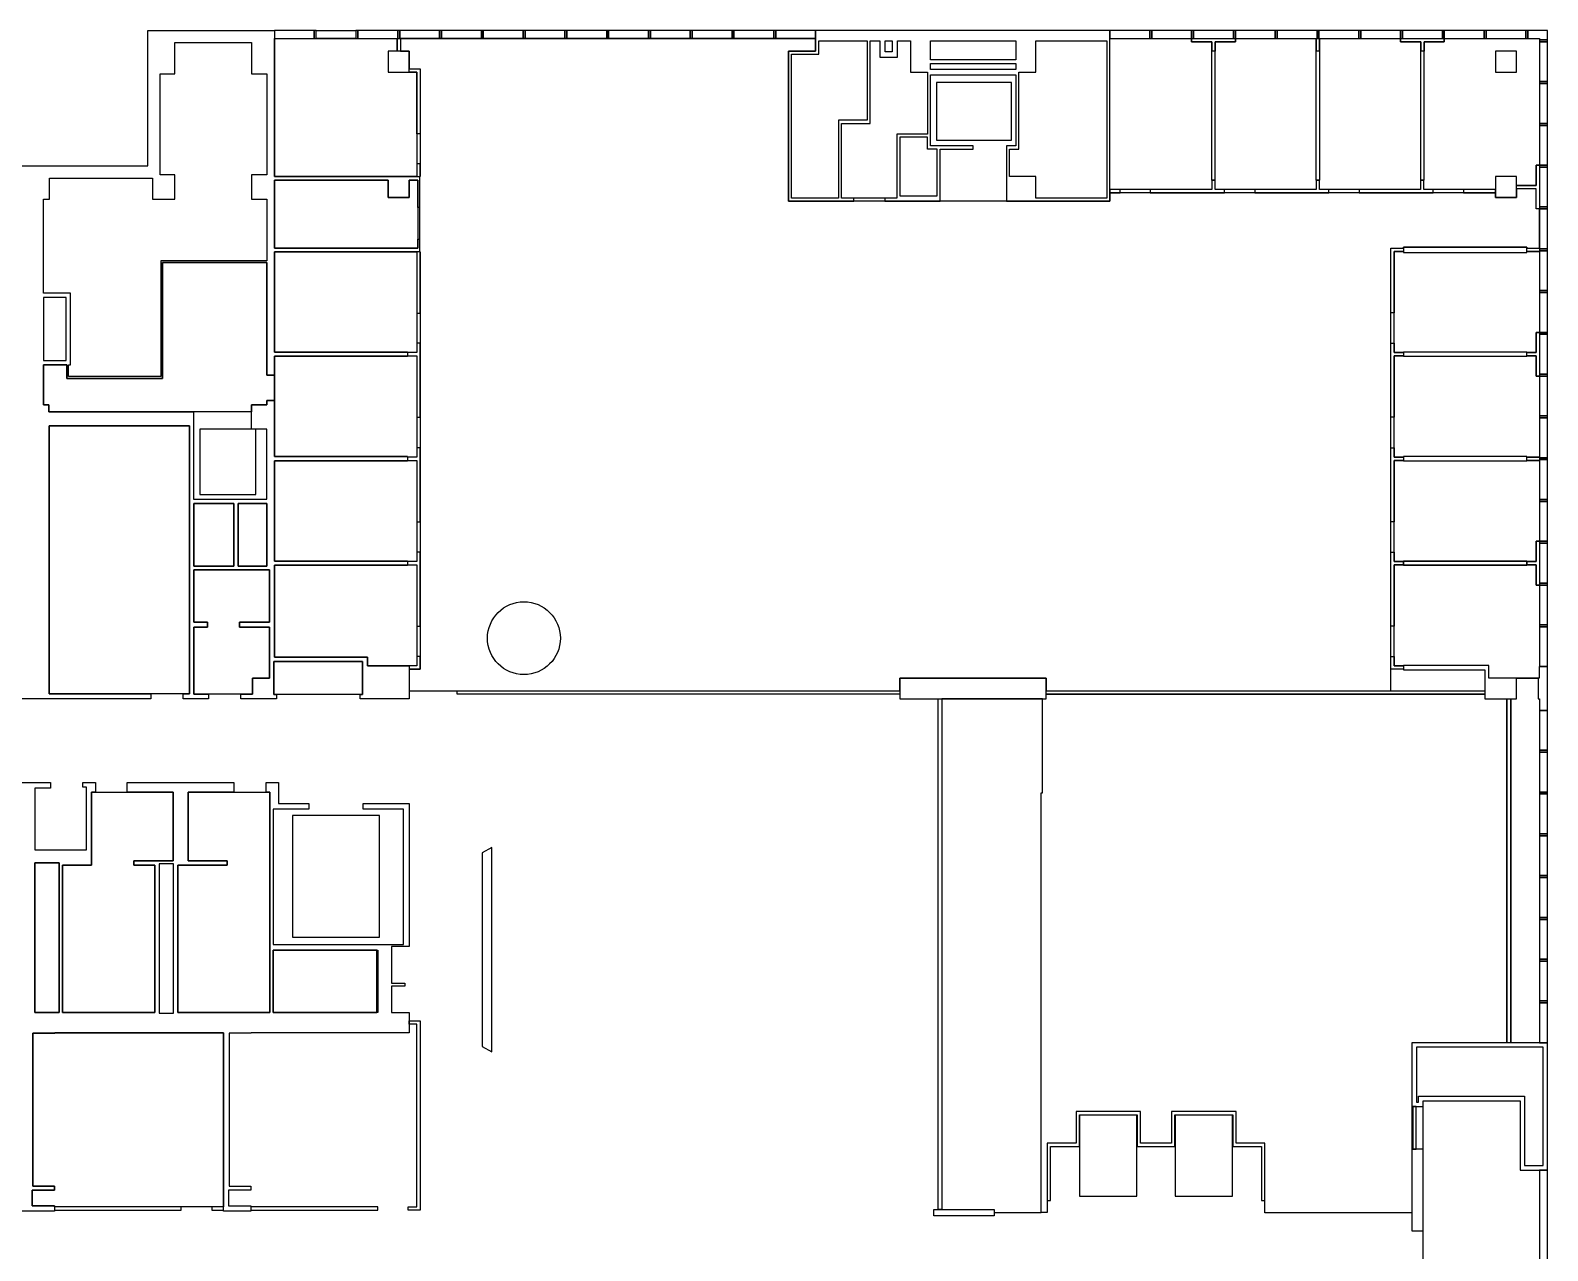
# Model space of a CAD drawing. Header units: centimetres. Extents: x -199 to 9291, y 1019 to 6927.
# Drawn here: x 4863 to 9291, y 3250 to 6810 of the extents above; entities that cross this region are included whole.
import ezdxf

# ---------------------------------------------------------------- set-up
doc = ezdxf.new("R2010")
doc.units = ezdxf.units.CM
doc.header["$MEASUREMENT"] = 0
for name, color, linetype in [('E14-348', 2, 'Continuous'), ('E14-348A', 2, 'Continuous'), ('E14-348B', 2, 'Continuous'), ('E14-348C', 2, 'Continuous'), ('E14-348D', 2, 'Continuous'), ('E14-348F', 2, 'Continuous'), ('E14-348G', 2, 'Continuous'), ('E14-348H', 2, 'Continuous'), ('E14-348K', 2, 'Continuous'), ('E14-348P', 2, 'Continuous'), ('E14-348R', 2, 'Continuous'), ('E14-348S', 2, 'Continuous'), ('E14-348U', 2, 'Continuous'), ('E14-348V', 2, 'Continuous'), ('Elevators_Primary', 2, 'Continuous'), ('Elevators_Secondary', 2, 'Continuous'), ('Meeting rooms', 1, 'Continuous'), ('Stairs', 2, 'Continuous'), ('Toilets', 40, 'Continuous'), ('Void', 7, 'Continuous'), ('Walls', 6, 'Continuous')]:
    doc.layers.add(name, color=color, linetype=linetype)

msp = doc.modelspace()

# ---------------------------------------------------------------- linework, layer by layer
at = {"layer": 'E14-348'}
msp.add_lwpolyline([(8832.6, 4882.7), (8832.6, 6174.7), (8869.5, 6174.7), (8869.5, 6177.5), (9229.6, 6177.5), (9229.6, 6174.7), (9267, 6174.7), (9267, 6288.7), (9257.3, 6288.7), (9257.3, 6347.6), (9199.5, 6347.6), (9199.5, 6322.2), (9138.6, 6322.2), (9138.6, 6335.6), (8012.9, 6335.6), (8012.9, 6311.6), (7711.3, 6311.6), (7075.7, 6311.7), (7075.7, 6748.9), (7154.5, 6748.9), (7154.5, 6786.3), (5943.1, 6786.3), (5943.1, 6748.9), (5968.7, 6748.9), (5968.7, 6697.7), (6000.8, 6697.7), (6000.8, 6383.2), (5998.7, 6383.2), (5998.7, 6163.7), (6000.8, 6163.7), (6000.8, 4945.7), (5968.7, 4945.7), (5968.7, 4882.7), (7400.8, 4882.7), (7400.8, 4920.1), (7827.5, 4920.1), (7827.5, 4882.7)], close=True, dxfattribs=at)
at = {"layer": 'E14-348A'}
msp.add_lwpolyline([(9267, 4953.5), (9265.4, 4953.5), (9265.4, 4920.1), (9262.9, 4920.1), (9199.5, 4920.1), (9119.1, 4920.1), (9119.1, 4956.7), (8869.5, 4956.7), (8869.5, 4955.5), (8842.3, 4955.5), (8842.3, 4982.7), (8842.3, 5250.5), (8869.5, 5250.5), (8869.5, 5249.3), (9229.6, 5249.3), (9229.6, 5250.5), (9257.3, 5250.5), (9257.3, 5191.6), (9267, 5191.6), (9267, 5075.4), (9267, 5075.4), (9267, 5069.7), (9267, 5069.7)], close=True, dxfattribs=at)
at = {"layer": 'E14-348B'}
msp.add_lwpolyline([(9267, 5441.1), (9267, 5441.1), (9267, 5435.4), (9267, 5435.4), (9267, 5435.4), (9267, 5319.2), (9257.3, 5319.2), (9257.3, 5260.3), (9229.6, 5260.3), (9229.6, 5261.5), (8869.5, 5261.5), (8869.5, 5260.3), (8842.3, 5260.3), (8842.3, 5555.3), (8869.5, 5555.3), (8869.5, 5554.1), (9229.6, 5554.1), (9229.6, 5555.3), (9267, 5555.3)], close=True, dxfattribs=at)
at = {"layer": 'E14-348C'}
msp.add_lwpolyline([(9267, 5565.1), (9229.6, 5565.1), (9229.6, 5566.3), (8869.5, 5566.3), (8869.5, 5565.1), (8842.3, 5565.1), (8842.3, 5860.1), (8869.5, 5860.1), (8869.5, 5858.9), (9229.6, 5858.9), (9229.6, 5860.1), (9257.3, 5860.1), (9257.3, 5801.2), (9267, 5801.2), (9267, 5685), (9267, 5685), (9267, 5679.3), (9267, 5679.3)], close=True, dxfattribs=at)
at = {"layer": 'E14-348D'}
msp.add_lwpolyline([(9267, 6050.7), (9267, 6050.7), (9267, 6045), (9267, 6045), (9267, 5928.8), (9257.3, 5928.8), (9257.3, 5869.9), (9229.6, 5869.9), (9229.6, 5871.1), (8869.5, 5871.1), (8842.3, 5869.9), (8842.3, 5985.7), (8842.3, 6164.9), (8869.5, 6164.9), (8869.5, 6162.1), (9229.6, 6162.1), (9229.6, 6164.9), (9267, 6164.9)], close=True, dxfattribs=at)
at = {"layer": 'E14-348F'}
msp.add_lwpolyline([(9267, 6538.4), (9267, 6538.4), (9267, 6538.4), (9267, 6532.7), (9267, 6416.5), (9267, 6416.5), (9267, 6416.3), (9257.3, 6416.3), (9257.3, 6357.4), (9199.5, 6357.4), (9199.5, 6383.2), (9138.6, 6383.2), (9138.6, 6345.4), (9045.4, 6345.4), (8929.7, 6345.4), (8929.7, 6372.6), (8930.5, 6372.6), (8930.5, 6748.9), (8930.1, 6748.9), (8930.1, 6776.6), (8989, 6776.6), (8989, 6786.3), (9105.3, 6786.3), (9105.3, 6786.3), (9110.9, 6786.3), (9227.2, 6786.3), (9232.9, 6786.3), (9267, 6786.3), (9267, 6782.3), (9267, 6782.3), (9267, 6776.6), (9267, 6660.3), (9267, 6660.3), (9267, 6654.6)], close=True, dxfattribs=at)
at = {"layer": 'E14-348G'}
msp.add_lwpolyline([(8919.1, 6372.6), (8919.9, 6372.6), (8919.9, 6345.4), (8624.9, 6345.4), (8624.9, 6372.6), (8625.7, 6372.6), (8625.7, 6748.9), (8625.3, 6748.9), (8625.3, 6786.3), (8739.5, 6786.3), (8745.2, 6786.3), (8861.4, 6786.3), (8861.4, 6776.6), (8920.3, 6776.6), (8920.3, 6748.9), (8919.1, 6748.9)], close=True, dxfattribs=at)
at = {"layer": 'E14-348H'}
msp.add_lwpolyline([(8614.3, 6372.6), (8615.1, 6372.6), (8615.1, 6345.4), (8320.1, 6345.4), (8320.1, 6372.6), (8320.9, 6372.6), (8320.9, 6748.9), (8320.5, 6776.6), (8379.4, 6776.6), (8379.4, 6786.3), (8379.4, 6786.3), (8495.7, 6786.3), (8501.3, 6786.3), (8615.5, 6786.3), (8615.5, 6748.9), (8614.3, 6748.9)], close=True, dxfattribs=at)
at = {"layer": 'E14-348K'}
msp.add_lwpolyline([(8309.5, 6372.6), (8310.3, 6372.6), (8310.3, 6345.4), (8042.9, 6345.4), (8012.9, 6345.4), (8012.9, 6786.3), (8129.9, 6786.3), (8135.6, 6786.3), (8251.8, 6786.3), (8251.8, 6776.6), (8310.7, 6776.6), (8310.7, 6748.9), (8309.5, 6748.9)], close=True, dxfattribs=at)
at = {"layer": 'E14-348P'}
msp.add_lwpolyline([(5991, 6508.3), (5991, 6420.6), (5991, 6383.2), (5575.3, 6383.2), (5575.3, 6683.1), (5575.3, 6786.3), (5691.5, 6786.3), (5697.2, 6786.3), (5813.4, 6786.3), (5819.1, 6786.3), (5933.3, 6786.3), (5933.3, 6748.9), (5907.7, 6748.9), (5907.7, 6688), (5968.7, 6688), (5991, 6688)], close=True, dxfattribs=at)
at = {"layer": 'E14-348R'}
msp.add_lwpolyline([(5991, 5984.4), (5991, 5897.1), (5991, 5869.9), (5963.8, 5869.9), (5963.8, 5871.1), (5575.3, 5871.1), (5575.3, 6163.7), (5991, 6163.7)], close=True, dxfattribs=at)
at = {"layer": 'E14-348S'}
msp.add_lwpolyline([(5991, 5680.9), (5991, 5592.3), (5991, 5565.1), (5963.8, 5565.1), (5963.8, 5566.3), (5575.3, 5566.3), (5575.3, 5729.7), (5575.3, 5803.6), (5575.3, 5858.9), (5963.8, 5858.9), (5963.8, 5860.1), (5991, 5860.1)], close=True, dxfattribs=at)
at = {"layer": 'E14-348U'}
msp.add_lwpolyline([(5991, 5376.1), (5991, 5287.5), (5991, 5260.3), (5963.8, 5260.3), (5963.8, 5261.5), (5575.3, 5261.5), (5575.3, 5554.1), (5963.8, 5554.1), (5963.8, 5555.3), (5991, 5555.3)], close=True, dxfattribs=at)
at = {"layer": 'E14-348V'}
msp.add_lwpolyline([(5991, 5071.3), (5991, 4982.7), (5991, 4955.5), (5968.7, 4955.5), (5968.7, 4955.9), (5846.7, 4955.9), (5846.7, 4981.1), (5575.3, 4981.1), (5575.3, 5249.3), (5963.8, 5249.3), (5991, 5250.5)], close=True, dxfattribs=at)
at = {"layer": 'Elevators_Primary'}
for points in [[(8092.1, 3644.8), (7924.7, 3644.8), (7924.7, 3408.3), (8092.1, 3408.3)], [(8371.3, 3644.8), (8203.9, 3644.8), (8203.9, 3408.3), (8371.3, 3408.3)]]:
    msp.add_lwpolyline(points, close=True, dxfattribs=at)
at = {"layer": 'Elevators_Secondary'}
for points in [[(7507.1, 6489.7), (7725.9, 6489.7), (7725.9, 6658.1), (7507.1, 6658.1)], [(5358.2, 5455.8), (5521.6, 5455.8), (5521.6, 5646.8), (5358.2, 5646.8)], [(5628.1, 4164.2), (5882.5, 4164.2), (5882.5, 4519.4), (5628.1, 4519.4)]]:
    msp.add_lwpolyline(points, close=True, dxfattribs=at)
at = {"layer": 'Meeting rooms'}
msp.add_lwpolyline([(5426.5, 3377.8), (5392.4, 3377.8), (5303.8, 3377.8), (4934, 3377.8), (4934, 3380.7), (4868.9, 3380.7), (4868.9, 3426.2), (4934, 3426.2), (4934, 3437.6), (4870.6, 3437.6), (4870.6, 3883.8), (4934.8, 3883.8), (4934.8, 3885.4), (5426.5, 3885.4)], close=True, dxfattribs=at)
at = {"layer": 'Stairs'}
for points in [[(4918.5, 5656.5), (5327.4, 5656.5), (5327.4, 4873.8), (4918.5, 4873.8)], [(7812.9, 3361.2), (7812.9, 4585.3), (7817, 4585.3), (7817, 4859.2), (7522.7, 4859.2), (7522.7, 3370.1), (7675.5, 3370.1), (7675.5, 3361.2)], [(8927.3, 3125.5), (8927.3, 3687.1), (9210.1, 3687.1), (9210.1, 3484.7), (9267, 3484.7), (9267, 3002.7), (8927.3, 3002.7)]]:
    msp.add_lwpolyline(points, close=True, dxfattribs=at)
msp.add_circle((6303.4, 5036.5), 106.3, dxfattribs=at)
at = {"layer": 'Toilets'}
for points in [[(5041.3, 4587.7), (5280.2, 4587.7), (5280.2, 4386.9), (5165.6, 4386.9), (5165.6, 4373.9), (5226.6, 4373.9), (5226.6, 3944.8), (4957.5, 3944.8), (4957.5, 4373.9), (5041.3, 4373.9)], [(5323.3, 4386.9), (5323.3, 4587.7), (5562.3, 4587.7), (5562.3, 3944.8), (5293.2, 3944.8), (5293.2, 4373.9), (5437.9, 4373.9), (5437.9, 4386.9)]]:
    msp.add_lwpolyline(points, close=True, dxfattribs=at)
at = {"layer": 'Void'}
for points in [[(5553.3, 6137.7), (5243.6, 6137.7), (5243.6, 5799.6), (4974.6, 5799.6), (4974.6, 5833.7), (4980.3, 5833.7), (4980.3, 6043.4), (4901.5, 6043.4), (4901.5, 6317.3), (4919.3, 6317.3), (4919.3, 6379.1), (5219.3, 6379.1), (5219.3, 6317.3), (5285.1, 6317.3), (5285.1, 6388), (5242, 6388), (5242, 6683.1), (5285.1, 6683.1), (5285.1, 6774.1), (5508.6, 6774.1), (5508.6, 6683.1), (5553.3, 6683.1), (5553.3, 6388), (5508.6, 6388), (5508.6, 6317.3), (5553.3, 6317.3)], [(5340.4, 5429.8), (5456.6, 5429.8), (5456.6, 5246.9), (5340.4, 5246.9)], [(5469.6, 5246.9), (5553.3, 5246.9), (5553.3, 5429.8), (5469.6, 5429.8)], [(7830, 3361.2), (7812.9, 3361.2), (7812.9, 4585.3), (7817, 4585.3), (7817, 4859.2), (7827.5, 4859.2), (7827.5, 4873), (9107.7, 4873), (9107.7, 4859.2), (9171.9, 4859.2), (9171.9, 3856.2), (8894.7, 3856.2), (8894.7, 3360.4), (8465.6, 3360.4), (8465.6, 3563.6), (8381.9, 3563.6), (8381.9, 3655.4), (8193.3, 3655.4), (8193.3, 3563.6), (8102.3, 3563.6), (8102.3, 3655.4), (7914.5, 3655.4), (7914.5, 3563.6), (7830, 3563.6)], [(4876.3, 4381.2), (4947.8, 4381.2), (4947.8, 3944.8), (4876.3, 3944.8)], [(5281, 4378), (5238.8, 4378), (5238.8, 3942.3), (5281, 3942.3)], [(5572, 3944.8), (5874.4, 3944.8), (5874.4, 4126), (5572, 4126)]]:
    msp.add_lwpolyline(points, close=True, dxfattribs=at)
at = {"layer": 'Void', "color": 6}
for points in [[(7391.9, 6320.6), (7356.9, 6320.6), (7265.9, 6320.6), (7230.1, 6320.6), (7230.1, 6538.4), (7313.8, 6538.4), (7313.8, 6779), (7342.3, 6779), (7342.3, 6731.9), (7393.5, 6731.9), (7393.5, 6779), (7431.7, 6779), (7431.7, 6688), (7481.3, 6688), (7481.3, 6506.7), (7391.9, 6506.7)], [(5993.9, 6200.3), (5993.9, 6174.3), (5575.3, 6174.3), (5575.3, 6372.6), (5907.7, 6372.6), (5907.7, 6322.2), (5968.7, 6322.2), (5968.7, 6372.6), (5993.9, 6372.6), (5993.9, 6292.9)], [(5553.3, 5803.6), (5575.3, 5803.6), (5575.3, 5729.7), (5553.3, 5729.7), (5553.3, 5717.5), (5508.6, 5717.5), (5508.6, 5697.2), (5339.6, 5697.2), (4916.9, 5697.2), (4916.9, 5717.5), (4901.5, 5717.5), (4901.5, 5833.7), (4969.7, 5833.7), (4969.7, 5793.9), (5248.5, 5793.9), (5248.5, 6132.8), (5553.3, 6132.8)], [(5561.4, 4920.1), (5511.1, 4920.1), (5511.1, 4873), (5477.7, 4873), (5383.4, 4873), (5340.4, 4873), (5340.4, 5068.9), (5380.2, 5068.9), (5380.2, 5083.5), (5340.4, 5083.5), (5340.4, 5235.5), (5561.4, 5235.5), (5561.4, 5083.5), (5473.7, 5083.5), (5473.7, 5068.9), (5561.4, 5068.9)], [(5832.9, 4872.2), (5825.6, 4872.2), (5581.8, 4872.2), (5573.6, 4872.2), (5573.6, 4968.1), (5832.9, 4968.1)], [(9267, 4343.9), (9267, 4343.9), (9267, 4338.2), (9267, 4338.2), (9267, 4221.9), (9267, 4221.9), (9267, 4216.2), (9267, 4216.2), (9267, 4100), (9267, 4100), (9267, 4094.3), (9267, 4094.3), (9267, 4094.3), (9267, 3978.1), (9267, 3978.1), (9267, 3972.4), (9267, 3972.4), (9267, 3856.2), (9182.9, 3856.2), (9182.9, 4859.2), (9199.5, 4859.2), (9199.5, 4920.1), (9262.9, 4920.1), (9262.9, 4859.2), (9267, 4859.2), (9267, 4825.8), (9267, 4825.8), (9267, 4709.6), (9267, 4709.6), (9267, 4703.9), (9267, 4703.9), (9267, 4703.9), (9267, 4587.7), (9267, 4587.7), (9267, 4582), (9267, 4582), (9267, 4465.8), (9267, 4465.8), (9267, 4460.1), (9267, 4460.1)]]:
    msp.add_lwpolyline(points, close=True, dxfattribs=at)
at = {"layer": 'Walls'}
for points in [[(4799.9, 6414.9), (5206.3, 6414.9), (5206.3, 6809.9), (5575.3, 6809.9), (5575.3, 6683.1), (5575.3, 6383.2), (5998.7, 6383.2), (5998.7, 6292.9), (5993.9, 6292.9), (5993.9, 6372.6), (5968.7, 6372.6), (5968.7, 6322.2), (5907.7, 6322.2), (5907.7, 6372.6), (5575.3, 6372.6), (5575.3, 6174.3), (5993.9, 6174.3), (5993.9, 6200.3), (5998.7, 6200.3), (5998.7, 6163.7), (5575.3, 6163.7), (5575.3, 5871.1), (5963.8, 5871.1), (5963.8, 5858.9), (5575.3, 5858.9), (5575.3, 5803.6), (5553.3, 5803.6), (5553.3, 6132.8), (5248.5, 6132.8), (5248.5, 5793.9), (4969.7, 5793.9), (4969.7, 5833.7), (4901.5, 5833.7), (4901.5, 5717.5), (4916.9, 5717.5), (4916.9, 5697.2), (5339.6, 5697.2), (5339.6, 5441.9), (5553.3, 5441.9), (5553.3, 5646.8), (5508.6, 5646.8), (5508.6, 5717.5), (5553.3, 5717.5), (5553.3, 5729.7), (5575.3, 5729.7), (5575.3, 5566.3), (5963.8, 5566.3), (5963.8, 5554.1), (5575.3, 5554.1), (5575.3, 5261.5), (5963.8, 5261.5), (5963.8, 5249.3), (5575.3, 5249.3), (5575.3, 4981.1), (5846.7, 4981.1), (5846.7, 4955.9), (5968.7, 4955.9), (5968.7, 4859.2), (5825.6, 4859.2), (5825.6, 4872.2), (5832.9, 4872.2), (5832.9, 4968.1), (5573.6, 4968.1), (5573.6, 4872.2), (5581.8, 4872.2), (5581.8, 4859.2), (5477.7, 4859.2), (5477.7, 4873), (5511.1, 4873), (5511.1, 4920.1), (5561.4, 4920.1), (5561.4, 5068.9), (5473.7, 5068.9), (5473.7, 5083.5), (5561.4, 5083.5), (5561.4, 5235.5), (5340.4, 5235.5), (5340.4, 5083.5), (5380.2, 5083.5), (5380.2, 5068.9), (5340.4, 5068.9), (5340.4, 4873), (5383.4, 4873), (5383.4, 4859.2), (5309.5, 4859.2), (5309.5, 4873.8), (5327.4, 4873.8), (5327.4, 5656.5), (4918.5, 5656.5), (4918.5, 4873.8), (5215.2, 4873.8), (5215.2, 4859.2), (4799.9, 4859.2)], [(4799.9, 4615.3), (4921.8, 4615.3), (4921.8, 4599.1), (4876.3, 4599.1), (4876.3, 4419.4), (5027.4, 4419.4), (5027.4, 4602.3), (5016.1, 4602.3), (5016.1, 4615.3), (5053.5, 4615.3), (5053.5, 4587.7), (5041.3, 4587.7), (5041.3, 4373.9), (4957.5, 4373.9), (4957.5, 3944.8), (5226.6, 3944.8), (5226.6, 4373.9), (5165.6, 4373.9), (5165.6, 4386.9), (5280.2, 4386.9), (5280.2, 4587.7), (5146.1, 4587.7), (5146.1, 4615.3), (5457.4, 4615.3), (5457.4, 4587.7), (5323.3, 4587.7), (5323.3, 4386.9), (5437.9, 4386.9), (5437.9, 4373.9), (5293.2, 4373.9), (5293.2, 3944.8), (5562.3, 3944.8), (5562.3, 4587.7), (5551.7, 4587.7), (5551.7, 4615.3), (5587.5, 4615.3), (5587.5, 4554.4), (5676.1, 4554.4), (5676.1, 4538.1), (5572, 4538.1), (5572, 4143.1), (5952.4, 4143.1), (5952.4, 4538.1), (5834.6, 4538.1), (5834.6, 4554.4), (5968.7, 4554.4), (5968.7, 4137.4), (5917.5, 4137.4), (5917.5, 4030.1), (5955.7, 4030.1), (5955.7, 4021.2), (5917.5, 4021.2), (5917.5, 3944.8), (5968.7, 3944.8), (5968.7, 3885.4), (5507.8, 3885.4), (5507.8, 3883.8), (5443.6, 3883.8), (5443.6, 3437.6), (5507, 3437.6), (5507, 3426.2), (5441.2, 3426.2), (5441.2, 3380.7), (5507, 3380.7), (5507, 3365.2), (5426.5, 3365.2), (5426.5, 3885.4), (4934.8, 3885.4), (4934.8, 3883.8), (4870.6, 3883.8), (4870.6, 3437.6), (4934, 3437.6), (4934, 3426.2), (4868.9, 3426.2), (4868.9, 3380.7), (4934, 3380.7), (4934, 3365.2), (4799.9, 3365.2)]]:
    msp.add_lwpolyline(points, dxfattribs=at)
for points in [[(4974.6, 5833.7), (4980.3, 5833.7), (4980.3, 6043.4), (4901.5, 6043.4), (4901.5, 6317.3), (4919.3, 6317.3), (4919.3, 6379.1), (5219.3, 6379.1), (5219.3, 6317.3), (5285.1, 6317.3), (5285.1, 6388), (5242, 6388), (5242, 6683.1), (5285.1, 6683.1), (5285.1, 6774.1), (5508.6, 6774.1), (5508.6, 6683.1), (5553.3, 6683.1), (5553.3, 6388), (5508.6, 6388), (5508.6, 6317.3), (5553.3, 6317.3), (5553.3, 6137.7), (5243.6, 6137.7), (5243.6, 5799.6), (4974.6, 5799.6)], [(5575.3, 6786.3), (5691.5, 6786.3), (5691.5, 6809.9), (5575.3, 6809.9)], [(5691.5, 6786.3), (5697.2, 6786.3), (5697.2, 6809.9), (5691.5, 6809.9)], [(5697.2, 6809.9), (5813.4, 6809.9), (5813.4, 6786.3), (5697.2, 6786.3)], [(5813.4, 6786.3), (5819.1, 6786.3), (5819.1, 6809.9), (5813.4, 6809.9)], [(5819.1, 6786.3), (5935.3, 6786.3), (5935.3, 6809.9), (5819.1, 6809.9)], [(5943.1, 6786.3), (5943.1, 6748.9), (5933.3, 6748.9), (5933.3, 6786.3)], [(5935.3, 6786.3), (5941, 6786.3), (5941, 6809.9), (5935.3, 6809.9)], [(5941, 6786.3), (6057.3, 6786.3), (6057.3, 6809.9), (5941, 6809.9)], [(6057.3, 6786.3), (6062.9, 6786.3), (6062.9, 6809.9), (6057.3, 6809.9)], [(6062.9, 6786.3), (6179.2, 6786.3), (6179.2, 6809.9), (6062.9, 6809.9)], [(6179.2, 6786.3), (6184.9, 6786.3), (6184.9, 6809.9), (6179.2, 6809.9)], [(6184.9, 6786.3), (6301.1, 6786.3), (6301.1, 6809.9), (6184.9, 6809.9)], [(6301.1, 6786.3), (6306.8, 6786.3), (6306.8, 6809.9), (6301.1, 6809.9)], [(6306.8, 6786.3), (6423, 6786.3), (6423, 6809.9), (6306.8, 6809.9)], [(6423, 6786.3), (6428.7, 6786.3), (6428.7, 6809.9), (6423, 6809.9)], [(6428.7, 6786.3), (6544.9, 6786.3), (6544.9, 6809.9), (6428.7, 6809.9)], [(6544.9, 6786.3), (6550.6, 6786.3), (6550.6, 6809.9), (6544.9, 6809.9)], [(6550.6, 6786.3), (6666.9, 6786.3), (6666.9, 6809.9), (6550.6, 6809.9)], [(6666.9, 6786.3), (6672.5, 6786.3), (6672.5, 6809.9), (6666.9, 6809.9)], [(6672.5, 6786.3), (6788.8, 6786.3), (6788.8, 6809.9), (6672.5, 6809.9)], [(6788.8, 6786.3), (6794.5, 6786.3), (6794.5, 6809.9), (6788.8, 6809.9)], [(6794.5, 6786.3), (6910.7, 6786.3), (6910.7, 6809.9), (6794.5, 6809.9)], [(6910.7, 6786.3), (6916.4, 6786.3), (6916.4, 6809.9), (6910.7, 6809.9)], [(6916.4, 6786.3), (7032.6, 6786.3), (7032.6, 6809.9), (6916.4, 6809.9)], [(7032.6, 6786.3), (7038.3, 6786.3), (7038.3, 6809.9), (7032.6, 6809.9)], [(7038.3, 6786.3), (7154.5, 6786.3), (7154.5, 6809.9), (7038.3, 6809.9)], [(8012.9, 6311.6), (8012.9, 6809.9), (7154.5, 6809.9), (7154.5, 6748.9), (7075.7, 6748.9), (7075.7, 6311.7), (7265.9, 6311.6), (7265.9, 6320.6), (7230.1, 6320.6), (7230.1, 6538.4), (7313.8, 6538.4), (7313.8, 6779), (7342.3, 6779), (7342.3, 6731.9), (7393.5, 6731.9), (7393.5, 6779), (7431.7, 6779), (7431.7, 6688), (7481.3, 6688), (7481.3, 6506.7), (7391.9, 6506.7), (7391.9, 6320.6), (7356.9, 6320.6), (7356.9, 6311.6), (7517.9, 6311.6), (7517.9, 6463.6), (7614.6, 6463.6), (7614.6, 6472.6), (7490.2, 6472.6), (7490.2, 6679.8), (7738.9, 6679.8), (7738.9, 6472.6), (7711.3, 6472.6), (7711.3, 6311.6)], [(7163.5, 6779), (7304.9, 6779), (7304.9, 6547.4), (7221.2, 6547.4), (7221.2, 6320.6), (7084.6, 6320.6), (7084.6, 6740), (7163.5, 6740)], [(7357.7, 6779), (7378.1, 6779), (7378.1, 6747.3), (7357.7, 6747.3)], [(7738.9, 6723.7), (7490.2, 6723.7), (7490.2, 6779), (7738.9, 6779)], [(7720.2, 6383.2), (7720.2, 6463.6), (7747.9, 6463.6), (7747.9, 6688), (7797.5, 6688), (7797.5, 6779), (8004.7, 6779), (8004.7, 6320.6), (7797.5, 6320.6), (7797.5, 6383.2)], [(8012.9, 6786.3), (8129.9, 6786.3), (8129.9, 6809.9), (8012.9, 6809.9)], [(8129.9, 6786.3), (8135.6, 6786.3), (8135.6, 6809.9), (8129.9, 6809.9)], [(8135.6, 6786.3), (8251.8, 6786.3), (8251.8, 6809.9), (8135.6, 6809.9)], [(8251.8, 6786.3), (8257.5, 6786.3), (8257.5, 6809.9), (8251.8, 6809.9)], [(8310.7, 6776.6), (8251.8, 6776.6), (8251.8, 6786.3), (8379.4, 6786.3), (8379.4, 6776.6), (8320.5, 6776.6), (8320.5, 6748.9), (8310.7, 6748.9)], [(8257.5, 6786.3), (8373.7, 6786.3), (8373.7, 6809.9), (8257.5, 6809.9)], [(8373.7, 6786.3), (8379.4, 6786.3), (8379.4, 6809.9), (8373.7, 6809.9)], [(8379.4, 6786.3), (8495.7, 6786.3), (8495.7, 6809.9), (8379.4, 6809.9)], [(8495.7, 6786.3), (8501.3, 6786.3), (8501.3, 6809.9), (8495.7, 6809.9)], [(8501.3, 6786.3), (8617.6, 6786.3), (8617.6, 6809.9), (8501.3, 6809.9)], [(8625.3, 6786.3), (8625.3, 6748.9), (8615.5, 6748.9), (8615.5, 6786.3)], [(8617.6, 6786.3), (8623.3, 6786.3), (8623.3, 6809.9), (8617.6, 6809.9)], [(8623.3, 6786.3), (8739.5, 6786.3), (8739.5, 6809.9), (8623.3, 6809.9)], [(8739.5, 6786.3), (8745.2, 6786.3), (8745.2, 6809.9), (8739.5, 6809.9)], [(8745.2, 6786.3), (8861.4, 6786.3), (8861.4, 6809.9), (8745.2, 6809.9)], [(8861.4, 6786.3), (8867.1, 6786.3), (8867.1, 6809.9), (8861.4, 6809.9)], [(8920.3, 6776.6), (8861.4, 6776.6), (8861.4, 6786.3), (8989, 6786.3), (8989, 6776.6), (8930.1, 6776.6), (8930.1, 6748.9), (8920.3, 6748.9)], [(8867.1, 6786.3), (8983.3, 6786.3), (8983.3, 6809.9), (8867.1, 6809.9)], [(8983.3, 6786.3), (8989, 6786.3), (8989, 6809.9), (8983.3, 6809.9)], [(8989, 6786.3), (9105.3, 6786.3), (9105.3, 6809.9), (8989, 6809.9)], [(9105.3, 6786.3), (9110.9, 6786.3), (9110.9, 6809.9), (9105.3, 6809.9)], [(9110.9, 6786.3), (9227.2, 6786.3), (9227.2, 6809.9), (9110.9, 6809.9)], [(9227.2, 6786.3), (9232.9, 6786.3), (9232.9, 6809.9), (9227.2, 6809.9)], [(9290.6, 6786.3), (9290.6, 6809.9), (9232.9, 6809.9), (9232.9, 6786.3), (9267, 6786.3), (9267, 6782.3), (9290.6, 6782.3)], [(9267, 6782.3), (9267, 6776.6), (9290.6, 6776.6), (9290.6, 6782.3)], [(9267, 6776.6), (9267, 6660.3), (9290.6, 6660.3), (9290.6, 6776.6)], [(5968.7, 6748.9), (5907.7, 6748.9), (5907.7, 6688), (5968.7, 6688)], [(8309.5, 6372.6), (8320.9, 6372.6), (8320.9, 6748.9), (8309.5, 6748.9)], [(8625.7, 6748.9), (8614.3, 6748.9), (8614.3, 6372.6), (8625.7, 6372.6)], [(8919.1, 6372.6), (8930.5, 6372.6), (8930.5, 6748.9), (8919.1, 6748.9)], [(9138.6, 6688), (9199.5, 6688), (9199.5, 6748.9), (9138.6, 6748.9)], [(6000.8, 6697.7), (6000.8, 6508.3), (5991, 6508.3), (5991, 6688), (5968.7, 6688), (5968.7, 6697.7)], [(7490.2, 6713.2), (7738.9, 6713.2), (7738.9, 6695.3), (7490.2, 6695.3)], [(9267, 6660.3), (9267, 6654.6), (9290.6, 6654.6), (9290.6, 6660.3)], [(9267, 6654.6), (9267, 6538.4), (9290.6, 6538.4), (9290.6, 6654.6)], [(9267, 6538.4), (9267, 6532.7), (9290.6, 6532.7), (9290.6, 6538.4)], [(9267, 6532.7), (9267, 6416.5), (9290.6, 6416.5), (9290.6, 6532.7)], [(7481.3, 6497.8), (7400.8, 6497.8), (7400.8, 6327.1), (7508.9, 6327.1), (7508.9, 6463.6), (7481.3, 6463.6)], [(5991, 6420.6), (5991, 6383.2), (6000.8, 6383.2), (6000.8, 6420.6)], [(9138.6, 6322.2), (9199.5, 6322.2), (9199.5, 6383.2), (9138.6, 6383.2)], [(9257.3, 6357.4), (9257.3, 6416.3), (9267, 6416.3), (9267, 6288.7), (9257.3, 6288.7), (9257.3, 6347.6), (9199.5, 6347.6), (9199.5, 6357.4)], [(9267, 6416.5), (9267, 6410.8), (9290.6, 6410.8), (9290.6, 6416.5)], [(9267, 6410.8), (9267, 6294.6), (9290.6, 6294.6), (9290.6, 6410.8)], [(8042.9, 6345.4), (8012.9, 6345.4), (8012.9, 6335.6), (8042.9, 6335.6)], [(8131.1, 6345.4), (8131.1, 6335.6), (8347.3, 6335.6), (8347.3, 6345.4), (8320.1, 6345.4), (8320.1, 6372.6), (8310.3, 6372.6), (8310.3, 6345.4)], [(8435.9, 6345.4), (8435.9, 6335.6), (8652.1, 6335.6), (8652.1, 6345.4), (8624.9, 6345.4), (8624.9, 6372.6), (8615.1, 6372.6), (8615.1, 6345.4)], [(8740.7, 6345.4), (8740.7, 6335.6), (8956.9, 6335.6), (8956.9, 6345.4), (8929.7, 6345.4), (8929.7, 6372.6), (8919.9, 6372.6), (8919.9, 6345.4)], [(9138.6, 6345.4), (9045.4, 6345.4), (9045.4, 6335.6), (9138.6, 6335.6)], [(9267, 6294.6), (9267, 6288.9), (9290.6, 6288.9), (9290.6, 6294.6)], [(9267, 6288.9), (9267, 6172.7), (9290.6, 6172.7), (9290.6, 6288.9)], [(5991, 6163.7), (5991, 5984.4), (6000.8, 5984.4), (6000.8, 6163.7)], [(8869.5, 6174.7), (8869.5, 6164.9), (8842.3, 6164.9), (8842.3, 5985.7), (8832.6, 5985.7), (8832.6, 6174.7)], [(8869.5, 6162.1), (9229.6, 6162.1), (9229.6, 6177.5), (8869.5, 6177.5)], [(9267, 6164.9), (9229.6, 6164.9), (9229.6, 6174.7), (9267, 6174.7)], [(9267, 6172.7), (9267, 6167), (9290.6, 6167), (9290.6, 6172.7)], [(9267, 6167), (9267, 6050.7), (9290.6, 6050.7), (9290.6, 6167)], [(4968.1, 6030.4), (4901.5, 6030.4), (4901.5, 5846.7), (4968.1, 5846.7)], [(9267, 6050.7), (9267, 6045), (9290.6, 6045), (9290.6, 6050.7)], [(9267, 6045), (9267, 5928.8), (9290.6, 5928.8), (9290.6, 6045)], [(5991, 5680.9), (6000.8, 5680.9), (6000.8, 5897.1), (5991, 5897.1), (5991, 5869.9), (5963.8, 5869.9), (5963.8, 5860.1), (5991, 5860.1)], [(8842.3, 5680.9), (8832.6, 5680.9), (8832.6, 5897.1), (8842.3, 5897.1), (8842.3, 5869.9), (8869.5, 5869.9), (8869.5, 5860.1), (8842.3, 5860.1)], [(9257.3, 5869.9), (9257.3, 5928.8), (9267, 5928.8), (9267, 5801.2), (9257.3, 5801.2), (9257.3, 5860.1), (9229.6, 5860.1), (9229.6, 5869.9)], [(9267, 5928.8), (9267, 5923.1), (9290.6, 5923.1), (9290.6, 5928.8)], [(9267, 5923.1), (9267, 5806.9), (9290.6, 5806.9), (9290.6, 5923.1)], [(8869.5, 5858.9), (9229.6, 5858.9), (9229.6, 5871.1), (8869.5, 5871.1)], [(9267, 5806.9), (9267, 5801.2), (9290.6, 5801.2), (9290.6, 5806.9)], [(9267, 5801.2), (9267, 5685), (9290.6, 5685), (9290.6, 5801.2)], [(9267, 5685), (9267, 5679.3), (9290.6, 5679.3), (9290.6, 5685)], [(9267, 5679.3), (9267, 5563.1), (9290.6, 5563.1), (9290.6, 5679.3)], [(5991, 5376.1), (6000.8, 5376.1), (6000.8, 5592.3), (5991, 5592.3), (5991, 5565.1), (5963.8, 5565.1), (5963.8, 5555.3), (5991, 5555.3)], [(8842.3, 5376.1), (8832.6, 5376.1), (8832.6, 5592.3), (8842.3, 5592.3), (8842.3, 5565.1), (8869.5, 5565.1), (8869.5, 5555.3), (8842.3, 5555.3)], [(8869.5, 5554.1), (9229.6, 5554.1), (9229.6, 5566.3), (8869.5, 5566.3)], [(9267, 5555.3), (9229.6, 5555.3), (9229.6, 5565.1), (9267, 5565.1)], [(9267, 5563.1), (9267, 5557.4), (9290.6, 5557.4), (9290.6, 5563.1)], [(9267, 5557.4), (9267, 5441.1), (9290.6, 5441.1), (9290.6, 5557.4)], [(5340.4, 5246.9), (5456.6, 5246.9), (5456.6, 5429.8), (5340.4, 5429.8)], [(5469.6, 5429.8), (5553.3, 5429.8), (5553.3, 5246.9), (5469.6, 5246.9)], [(9267, 5441.1), (9267, 5435.4), (9290.6, 5435.4), (9290.6, 5441.1)], [(9267, 5435.4), (9267, 5319.2), (9290.6, 5319.2), (9290.6, 5435.4)], [(9257.3, 5260.3), (9257.3, 5319.2), (9267, 5319.2), (9267, 5191.6), (9257.3, 5191.6), (9257.3, 5250.5), (9229.6, 5250.5), (9229.6, 5260.3)], [(9267, 5319.2), (9267, 5313.5), (9290.6, 5313.5), (9290.6, 5319.2)], [(9267, 5313.5), (9267, 5197.3), (9290.6, 5197.3), (9290.6, 5313.5)], [(5991, 5071.3), (6000.8, 5071.3), (6000.8, 5287.5), (5991, 5287.5), (5991, 5260.3), (5963.8, 5260.3), (5963.8, 5250.5), (5991, 5250.5)], [(8842.3, 5071.3), (8832.6, 5071.3), (8832.6, 5287.5), (8842.3, 5287.5), (8842.3, 5260.3), (8869.5, 5260.3), (8869.5, 5250.5), (8842.3, 5250.5)], [(8869.5, 5261.5), (9229.6, 5261.5), (9229.6, 5249.3), (8869.5, 5249.3)], [(9267, 5197.3), (9267, 5191.6), (9290.6, 5191.6), (9290.6, 5197.3)], [(9267, 5191.6), (9267, 5075.4), (9290.6, 5075.4), (9290.6, 5191.6)], [(9267, 5075.4), (9267, 5069.7), (9290.6, 5069.7), (9290.6, 5075.4)], [(9267, 5069.7), (9267, 4953.5), (9290.6, 4953.5), (9290.6, 5069.7)], [(6000.8, 4945.7), (6000.8, 4982.7), (5991, 4982.7), (5991, 4955.5), (5968.7, 4955.5), (5968.7, 4945.7)], [(8832.6, 4945.7), (8832.6, 4982.7), (8842.3, 4982.7), (8842.3, 4955.5), (8869.5, 4955.5), (8869.5, 4945.7)], [(7400.8, 4859.2), (7827.5, 4859.2), (7827.5, 4920.1), (7400.8, 4920.1)], [(9107.7, 4859.2), (9199.5, 4859.2), (9199.5, 4920.1), (9119.1, 4920.1), (9119.1, 4956.7), (8869.5, 4956.7), (8869.5, 4944.5), (9107.7, 4944.5)], [(9267, 4953.5), (9265.4, 4953.5), (9265.4, 4920.1), (9262.9, 4920.1), (9262.9, 4859.2), (9267, 4859.2), (9267, 4825.8), (9290.6, 4825.8), (9290.6, 4953.5)], [(6108.5, 4882.7), (7400.8, 4882.7), (7400.8, 4873), (6108.5, 4873)], [(7827.5, 4882.7), (9107.7, 4882.7), (9107.7, 4873), (7827.5, 4873)], [(7511.8, 4859.2), (7522.7, 4859.2), (7522.7, 3370.1), (7511.8, 3370.1)], [(9171.9, 4859.2), (9182.9, 4859.2), (9182.9, 3856.2), (9171.9, 3856.2)], [(9267, 4825.8), (9267, 4709.6), (9290.6, 4709.6), (9290.6, 4825.8)], [(9267, 4709.6), (9267, 4703.9), (9290.6, 4703.9), (9290.6, 4709.6)], [(9267, 4703.9), (9267, 4587.7), (9290.6, 4587.7), (9290.6, 4703.9)], [(9267, 4587.7), (9267, 4582), (9290.6, 4582), (9290.6, 4587.7)], [(9267, 4582), (9267, 4465.8), (9290.6, 4465.8), (9290.6, 4582)], [(9267, 4465.8), (9267, 4460.1), (9290.6, 4460.1), (9290.6, 4465.8)], [(9267, 4460.1), (9267, 4343.9), (9290.6, 4343.9), (9290.6, 4460.1)], [(6181.6, 3844.8), (6210.1, 3829.4), (6210.1, 4425.9), (6181.6, 4410.5)], [(4947.8, 4381.2), (4876.3, 4381.2), (4876.3, 3944.8), (4947.8, 3944.8)], [(5238.8, 3942.3), (5281, 3942.3), (5281, 4378), (5238.8, 4378)], [(9267, 4343.9), (9267, 4338.2), (9290.6, 4338.2), (9290.6, 4343.9)], [(9267, 4338.2), (9267, 4221.9), (9290.6, 4221.9), (9290.6, 4338.2)], [(9267, 4221.9), (9267, 4216.2), (9290.6, 4216.2), (9290.6, 4221.9)], [(9267, 4216.2), (9267, 4100), (9290.6, 4100), (9290.6, 4216.2)], [(5572, 4126), (5876.8, 4126), (5876.8, 3944.8), (5572, 3944.8)], [(9267, 4100), (9267, 4094.3), (9290.6, 4094.3), (9290.6, 4100)], [(9267, 4094.3), (9267, 3978.1), (9290.6, 3978.1), (9290.6, 4094.3)], [(9267, 3978.1), (9267, 3972.4), (9290.6, 3972.4), (9290.6, 3978.1)], [(9267, 3972.4), (9267, 3856.2), (9290.6, 3856.2), (9290.6, 3972.4)], [(6000.8, 3920), (6000.8, 3368.1), (5965.4, 3368.1), (5965.4, 3377.8), (5991, 3377.8), (5991, 3910.2), (5968.7, 3910.2), (5968.7, 3920)], [(8894.7, 3670), (8927.3, 3670), (8927.3, 3687.1), (9210.1, 3687.1), (9210.1, 3484.7), (9290.6, 3484.7), (9290.6, 3856.2), (8894.7, 3856.2)], [(8907.7, 3683), (8914.2, 3683), (8914.2, 3700.1), (9223.1, 3700.1), (9223.1, 3497.7), (9277.6, 3497.7), (9277.6, 3843.2), (8907.7, 3843.2)], [(8465.6, 3396.1), (8465.6, 3563.6), (8381.9, 3563.6), (8381.9, 3655.4), (8193.3, 3655.4), (8193.3, 3563.6), (8102.3, 3563.6), (8102.3, 3655.4), (7914.5, 3655.4), (7914.5, 3563.6), (7830, 3563.6), (7830, 3396.1), (7839.7, 3396.1), (7839.7, 3553.8), (7924.3, 3553.8), (7924.3, 3645.7), (8092.5, 3645.7), (8092.5, 3553.8), (8203, 3553.8), (8203, 3645.7), (8372.1, 3645.7), (8372.1, 3553.8), (8455.8, 3553.8), (8455.8, 3396.1)], [(8897.6, 3670), (8897.6, 3545.7), (8907.3, 3545.7), (8907.3, 3670)], [(8894.7, 3307.5), (8927.3, 3307.5), (8927.3, 3545.7), (8894.7, 3545.7)], [(9267, 3484.7), (9267, 3002.7), (9290.6, 3002.7), (9290.6, 3484.7)], [(5303.8, 3377.8), (4934, 3377.8), (4934, 3368.1), (5303.8, 3368.1)], [(5426.5, 3377.8), (5392.4, 3377.8), (5392.4, 3368.1), (5426.5, 3368.1)], [(5876.8, 3377.8), (5507, 3377.8), (5507, 3368.1), (5876.8, 3368.1)], [(7500, 3370.1), (7675.5, 3370.1), (7675.5, 3351.4), (7500, 3351.4)]]:
    msp.add_lwpolyline(points, close=True, dxfattribs=at)

doc.saveas('drawing.dxf')
